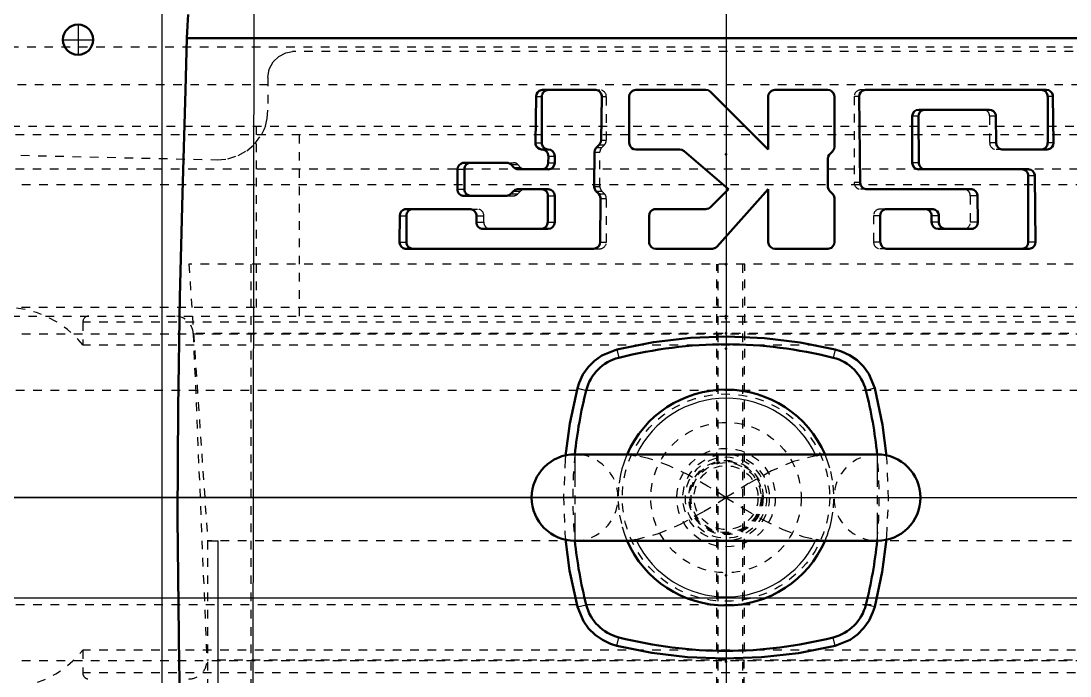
# Model space of a CAD drawing. Header units: millimetres. Extents: x 29178 to 37588, y 1365 to 7305.
# Drawn here: x 31021.9 to 31143.3, y 4327.8 to 4403.6 of the extents above; entities that cross this region are included whole.
import ezdxf

# ---------------------------------------------------------------- set-up
doc = ezdxf.new("R2010")
doc.units = ezdxf.units.MM
for name, pattern in [('CENTER', [7, 4, -1, 1, -1]), ('CENTER2', [28.575, 19.05, -3.175, 3.175, -3.175]), ('Dashed', [2, 1, -1])]:
    doc.linetypes.add(name, pattern=pattern)
for name, color, linetype, lineweight in [('2d ConnectionPoints', 7, 'Continuous', 50), ('AM_0', 7, 'Continuous', 50), ('AM_4', 3, 'Continuous', 25), ('AM_5', 3, 'Continuous', 25), ('AM_7', 7, 'CENTER', 25), ('AM_9', 6, 'Dashed', 25), ('CENTRO', 1, 'CENTER2', 15)]:
    doc.layers.add(name, color=color, linetype=linetype, lineweight=lineweight)

# ---------------------------------------------------------------- blocks, each defined once
blk = doc.blocks.new('estrutura')
blk.add_line((-36067.12, 28145.92), (-35567.12, 28145.92))
blk = doc.blocks.new('3_H_3024_sleeve_h_0_in_SKFSNL5246201224KH3024_4')
at = {"layer": 'AM_5'}
for p in [(45, -58.77), (5, -60)]:
    blk.add_line(p, (5, -58.77), dxfattribs=at)
at = {"layer": 'AM_9'}
for p, q in [((-27, 62.17), (-27, -62.17)), ((5, 60), (5, 17.5)), ((43.77, 2.09), (-27, 2.17)), ((-27, 1.92), (45, 1.92)), ((-27, -0.96), (45, -0.96)), ((43.77, -1.05), (-27, -1.08)), ((5, -17.5), (5, -60)), ((-27, -55), (45, -55)), ((-27, -62.17), (5, -60)), ((5, -60), (43.77, -60))]:
    blk.add_line(p, q, dxfattribs=at)
blk = doc.blocks.new('5_FRB_22_215_location_rng_2_0_in_SKFSNL5246201224KH3024_4')
at = {"layer": 'AM_9'}
for p, q in [((-43, -108.75), (-43, 108.75)), ((-21, -108.75), (-21, 108.75)), ((-21, -49.375), (-43, -49.375)), ((-43, -54.375), (-21, -54.375))]:
    blk.add_line(p, q, dxfattribs=at)
blk = doc.blocks.new('6_1224_KM_simple_0_in_SKFSNL5246201224KH3024_4')
at = {"layer": 'AM_9'}
for p, q in [((-18.9, 107.5), (-18.9, -107.5)), ((18.9, 107.5), (18.9, -107.5)), ((-12.4, 94.81), (-12.4, -94.81)), ((12.4, 94.81), (12.4, -94.81)), ((-22.01, 83.46), (-22.01, -83.46)), ((-20.3, 74.45), (-20.3, -74.45)), ((-17.66, 74.45), (-17.66, -74.45)), ((17.66, 74.45), (17.66, -74.45)), ((20.3, 74.45), (20.3, -74.45)), ((-18.99, 61.67), (-18.99, -61.67)), ((18.81, 60.09), (18.81, -60.09)), ((-18.99, -61.67), (18.81, -60.09)), ((-20.3, -74.45), (-17.66, -74.45)), ((17.66, -74.45), (20.3, -74.45))]:
    blk.add_line(p, q, dxfattribs=at)
for centre, radius, start, end in [((18.9, -62.19), 2.1, 0, 92.3859), ((-18.9, -63.76), 2.1, 92.3859, 180), ((-20.3, -73.75), 0.7, 180, 270), ((20.3, -73.75), 0.7, 270, 360), ((-10.5, -83.46), 11.51, 128.4834, 260.5004), ((10.5, -83.46), 11.51, 279.4996, 51.5166)]:
    blk.add_arc(centre, radius, start, end, dxfattribs=at)
blk = doc.blocks.new('7_M_10_ebolt_001_0_in_SKFSNL5246201224KH3024_4')
at = {"layer": 'AM_0'}
for p, q in [((-5, 17.5), (-5, -17.5)), ((5, -17.5), (5, 17.5))]:
    blk.add_line(p, q, dxfattribs=at)
for centre, radius, start, end in [((0, 17.5), 5, 360, 180), ((0, 0), 12.5, 113.5567, 246.4433), ((0, 0), 12.5, 293.5567, 66.4433), ((0, -17.5), 5, 180, 0)]:
    blk.add_arc(centre, radius, start, end, dxfattribs=at)
at = {"layer": 'AM_4'}
for start, end in [(115.7715, 244.2285), (295.7715, 64.2285)]:
    blk.add_arc((0, 0), 11.5, start, end, dxfattribs=at)
at = {"layer": 'AM_7'}
for p, q in [((0, -22.75), (0, 22.75)), ((-5.25, 17.5), (5.25, 17.5)), ((-5.25, -17.5), (5.25, -17.5))]:
    blk.add_line(p, q, dxfattribs=at)
at = {"layer": 'AM_9'}
for p, q in [((-5, 11.4), (-5, 11.46)), ((5, 11.46), (5, 11.4)), ((-5, -11.46), (-5, -11.4)), ((5, -11.4), (5, -11.46))]:
    blk.add_line(p, q, dxfattribs=at)
for points in [[(5, 11.46), (4.9, 11.5), (4.65, 11.6), (4.33, 11.73), (3.88, 11.88), (3.33, 12.05), (2.66, 12.21), (1.19, 12.44), (-0.44, 12.49), (-2.03, 12.33), (-3.39, 12.03), (-4.35, 11.72), (-4.87, 11.51), (-5, 11.46)], [(-4.85, 10.43), (-4.88, 10.61), (-4.94, 10.95), (-4.98, 11.21), (-5, 11.39), (-5, 11.4)], [(5, 11.4), (5, 11.4), (4.98, 11.24), (4.95, 10.99), (4.89, 10.67), (4.85, 10.43)], [(-4.85, 10.43), (-4.84, 10.39), (-4.17, 7.8), (-3.09, 5.28), (-1.62, 2.61), (-0.01, 0.02), (0, 0)], [(0, 0), (0.01, 0.02), (1.34, 2.14), (2.59, 4.31), (3.69, 6.58), (4.54, 8.99), (4.85, 10.43)], [(0, 0), (-0.01, -0.02), (-1.34, -2.14), (-2.59, -4.31), (-3.69, -6.58), (-4.54, -8.99), (-4.85, -10.43)], [(4.85, -10.43), (4.84, -10.39), (4.17, -7.8), (3.09, -5.28), (1.62, -2.61), (0.01, -0.02), (0, 0)], [(-5, -11.4), (-5, -11.4), (-4.98, -11.24), (-4.95, -10.99), (-4.89, -10.67), (-4.85, -10.43)], [(4.85, -10.43), (4.88, -10.61), (4.94, -10.95), (4.98, -11.21), (5, -11.39), (5, -11.4)], [(-5, -11.46), (-4.9, -11.5), (-4.65, -11.6), (-4.33, -11.73), (-3.88, -11.88), (-3.33, -12.05), (-2.66, -12.21), (-1.19, -12.44), (0.44, -12.49), (2.03, -12.33), (3.39, -12.03), (4.35, -11.72), (4.87, -11.51), (5, -11.46)]]:
    blk.add_lwpolyline(points, dxfattribs=at)
for radius in [12, 8.7, 5.7, 5, 4.7, 4.3, 4.05, 3.7]:
    blk.add_circle((0, 0), radius, dxfattribs=at)
for centre, radius, start, end in [((0, 17.5), 5, 180, 0), ((0, 0), 11.5, 114.9363, 115.7715), ((0, 0), 11.5, 64.2285, 65.0637), ((0, 0), 11.5, 244.2285, 245.0637), ((0, 0), 11.5, 294.9363, 295.7715), ((0, -17.5), 5, 0, 180)]:
    blk.add_arc(centre, radius, start, end, dxfattribs=at)
blk = doc.blocks.new('10_SNL_524_620_CAP_0_in_SKFSNL5246201224KH3024_4')
at = {"layer": 'AM_0'}
for p, q in [((-53.16, -62.42), (-53.16, 62.42)), ((-46.42, 37.83), (-41.06, 37.9)), ((-47.19, 16.15), (-47.19, 37.09)), ((-41.06, 37.23), (-46.42, 37.23)), ((-40.3, 37.18), (-40.3, 32.02)), ((-37.23, 35.74), (-29.57, 35.81)), ((-38, 35), (-38, 22.3)), ((-29.57, 34.99), (-37.23, 34.99)), ((-28.8, 35.09), (-28.8, 18.63)), ((-44.89, 30.48), (-44.89, 22.3)), ((-41.06, 31.27), (-44.13, 31.23)), ((-35.7, 28.35), (-35.7, 16.28)), ((-31.87, 29.14), (-34.93, 29.11)), ((-31.1, 28.4), (-31.1, 24.54)), ((-32.63, 24.64), (-31.87, 24.65)), ((-33.4, 18.59), (-33.4, 23.88)), ((-31.87, 23.79), (-32.63, 23.79)), ((-44.13, 22.26), (-38.76, 22.32)), ((-38.76, 21.55), (-44.13, 21.55)), ((-29.57, 17.86), (-32.63, 17.84)), ((-36.46, 15.51), (-46.42, 15.4)), ((-46.42, 12.55), (-40.61, 12.55)), ((-40.07, 12.33), (-39.75, 12.01)), ((-35.47, 12.01), (-35.16, 12.33)), ((-34.62, 12.55), (-29.57, 12.55)), ((-47.19, 5.66), (-47.19, 11.78)), ((-39.21, 11.78), (-36.02, 11.78)), ((-28.8, 11.78), (-28.8, 5.66)), ((-46.97, -1.78), (-40.3, 4.89)), ((-40.3, 4.89), (-46.42, 4.89)), ((-29.57, 4.89), (-35.7, 4.89)), ((-35.7, 4.89), (-29.06, -1.01)), ((-35.7, 0.29), (-40.11, -4.85)), ((-33.62, -1.78), (-35.7, 0.29)), ((-47.19, -10.43), (-47.19, -2.32)), ((-33.4, -8.13), (-33.4, -2.32)), ((-28.8, -1.58), (-28.8, -8.13)), ((-40.3, -5.35), (-40.3, -10.43)), ((-29.57, -8.9), (-32.63, -8.9)), ((-41.06, -11.2), (-46.42, -11.2)), ((-46.42, -14.39), (-41.38, -14.45)), ((-34.62, -14.53), (-29.57, -14.57)), ((-47.19, -21.23), (-47.19, -15.14)), ((-40.84, -14.68), (-40.52, -15)), ((-39.98, -15.23), (-36.02, -15.28)), ((-35.47, -15.06), (-35.16, -14.74)), ((-28.8, -15.34), (-28.8, -37.06)), ((-40.3, -21.31), (-40.3, -20.57)), ((-39.53, -19.83), (-38.76, -19.83)), ((-38.76, -20.57), (-39.53, -20.56)), ((-38, -24.04), (-38, -20.57)), ((-35.7, -24.06), (-35.7, -20.57)), ((-34.93, -19.83), (-31.87, -19.83)), ((-31.87, -20.64), (-34.93, -20.61)), ((-31.1, -28.16), (-31.1, -20.57)), ((-46.42, -21.32), (-41.06, -21.32)), ((-41.06, -22.06), (-46.42, -21.99)), ((-38.76, -30.32), (-38.76, -25.4)), ((-38.54, -24.88), (-38.22, -24.57)), ((-35.47, -24.6), (-35.16, -24.91)), ((-34.93, -25.44), (-34.93, -30.36)), ((-32.63, -28.89), (-31.87, -28.9)), ((-38, -30.28), (-35.7, -30.28)), ((-33.4, -37.02), (-33.4, -29.63)), ((-35.7, -31.09), (-38, -31.07)), ((-32.63, -36.99), (-29.57, -36.99)), ((-29.57, -37.78), (-32.63, -37.76))]:
    blk.add_line(p, q, dxfattribs=at)
for points in [[(-47.19, 37.09), (-47.19, 37.11), (-47.14, 37.35), (-47.01, 37.57), (-46.81, 37.73), (-46.57, 37.82), (-46.42, 37.83)], [(-41.06, 37.9), (-40.81, 37.86), (-40.58, 37.75), (-40.41, 37.56), (-40.31, 37.34), (-40.3, 37.18)], [(-38, 35), (-37.99, 35.09), (-37.92, 35.32), (-37.77, 35.53), (-37.56, 35.67), (-37.31, 35.74), (-37.23, 35.74)], [(-29.57, 35.81), (-29.32, 35.78), (-29.09, 35.66), (-28.92, 35.47), (-28.82, 35.25), (-28.8, 35.09)], [(-40.3, 32.02), (-40.3, 31.93), (-40.37, 31.69), (-40.52, 31.49), (-40.73, 31.34), (-40.98, 31.27), (-41.06, 31.27)], [(-44.89, 30.48), (-44.89, 30.49), (-44.85, 30.73), (-44.72, 30.95), (-44.53, 31.12), (-44.29, 31.21), (-44.13, 31.23)], [(-35.7, 28.35), (-35.69, 28.44), (-35.62, 28.68), (-35.47, 28.89), (-35.26, 29.03), (-35.01, 29.1), (-34.93, 29.11)], [(-31.87, 29.14), (-31.61, 29.1), (-31.39, 28.98), (-31.22, 28.79), (-31.12, 28.56), (-31.1, 28.4)], [(-33.4, 23.88), (-33.4, 23.97), (-33.32, 24.21), (-33.17, 24.42), (-32.96, 24.56), (-32.72, 24.64), (-32.63, 24.64)], [(-31.1, 25.41), (-31.11, 25.32), (-31.18, 25.08), (-31.33, 24.87), (-31.54, 24.72), (-31.79, 24.65), (-31.87, 24.65)], [(-38, 23.08), (-38, 23), (-38.07, 22.75), (-38.22, 22.55), (-38.43, 22.4), (-38.68, 22.33), (-38.76, 22.32)], [(-44.13, 22.26), (-44.38, 22.3), (-44.6, 22.42), (-44.77, 22.6), (-44.87, 22.84), (-44.89, 23)], [(-32.63, 17.84), (-32.89, 17.88), (-33.11, 18), (-33.28, 18.19), (-33.38, 18.42), (-33.4, 18.59)], [(-28.8, 18.63), (-28.81, 18.55), (-28.88, 18.3), (-29.03, 18.09), (-29.24, 17.94), (-29.49, 17.87), (-29.57, 17.86)], [(-4.81, 18.58), (-8.44, 18.11), (-12.66, 17.21)], [(12.66, 17.21), (8.58, 18.08), (4.82, 18.58)], [(-12.66, 17.21), (-14.32, 16.51), (-15.16, 15.9), (-15.89, 15.16), (-16.48, 14.3), (-16.92, 13.36), (-17.14, 12.65)], [(17.14, 12.65), (16.45, 14.36), (15.84, 15.22), (15.09, 15.96), (14.23, 16.56), (13.28, 17.01), (12.66, 17.21)], [(-46.42, 15.4), (-46.68, 15.43), (-46.9, 15.55), (-47.07, 15.74), (-47.17, 15.98), (-47.19, 16.15)], [(-35.7, 16.28), (-35.7, 16.2), (-35.77, 15.95), (-35.92, 15.74), (-36.13, 15.59), (-36.38, 15.52), (-36.46, 15.51)], [(-47.19, 11.78), (-47.15, 12.04), (-47.02, 12.26), (-46.83, 12.43), (-46.59, 12.53), (-46.42, 12.55)], [(-40.61, 12.55), (-40.36, 12.51), (-40.13, 12.38), (-40.07, 12.33)], [(-35.16, 12.33), (-34.95, 12.47), (-34.7, 12.54), (-34.62, 12.55)], [(-29.57, 12.55), (-29.32, 12.51), (-29.09, 12.38), (-28.92, 12.19), (-28.82, 11.95), (-28.8, 11.78)], [(-17.14, 12.65), (-17.96, 8.58), (-18.46, 4.45), (-18.64, 0.18), (-18.49, -4.1), (-17.99, -8.39), (-17.14, -12.65)], [(17.14, -12.65), (17.96, -8.58), (18.46, -4.45), (18.64, -0.18), (18.49, 4.1), (17.99, 8.39), (17.14, 12.65)], [(-39.21, 11.78), (-39.47, 11.83), (-39.69, 11.95), (-39.75, 12.01)], [(-35.47, 12.01), (-35.68, 11.86), (-35.93, 11.79), (-36.02, 11.78)], [(-46.42, 4.89), (-46.68, 4.93), (-46.9, 5.06), (-47.07, 5.25), (-47.17, 5.49), (-47.19, 5.66)], [(-28.8, 5.66), (-28.85, 5.4), (-28.97, 5.18), (-29.16, 5.01), (-29.4, 4.91), (-29.57, 4.89)], [(-29.06, -1.01), (-28.9, -1.21), (-28.82, -1.45), (-28.8, -1.58)], [(-47.19, -2.32), (-47.15, -2.07), (-47.02, -1.84), (-46.97, -1.78)], [(-33.62, -1.78), (-33.48, -1.99), (-33.41, -2.24), (-33.4, -2.32)], [(-40.3, -5.35), (-40.25, -5.1), (-40.11, -4.85)], [(-32.63, -8.9), (-32.89, -8.86), (-33.11, -8.73), (-33.28, -8.54), (-33.38, -8.31), (-33.4, -8.13)], [(-28.8, -8.13), (-28.85, -8.39), (-28.97, -8.61), (-29.17, -8.78), (-29.4, -8.88), (-29.57, -8.9)], [(-46.42, -11.2), (-46.68, -11.16), (-46.9, -11.03), (-47.07, -10.84), (-47.17, -10.61), (-47.19, -10.43)], [(-40.3, -10.43), (-40.34, -10.69), (-40.46, -10.91), (-40.66, -11.08), (-40.9, -11.18), (-41.06, -11.2)], [(-17.14, -12.65), (-16.45, -14.36), (-15.84, -15.22), (-15.09, -15.96), (-14.23, -16.56), (-13.28, -17.01), (-12.66, -17.21)], [(12.66, -17.21), (14.32, -16.51), (15.16, -15.9), (15.89, -15.16), (16.48, -14.3), (16.92, -13.36), (17.14, -12.65)], [(-47.19, -15.14), (-47.18, -15.05), (-47.11, -14.81), (-46.96, -14.6), (-46.75, -14.46), (-46.5, -14.39), (-46.42, -14.39)], [(-41.38, -14.45), (-41.13, -14.5), (-40.9, -14.63), (-40.84, -14.68)], [(-35.16, -14.74), (-34.95, -14.6), (-34.7, -14.53), (-34.62, -14.53)], [(-39.98, -15.23), (-40.23, -15.19), (-40.46, -15.06), (-40.52, -15)], [(-35.47, -15.06), (-35.68, -15.2), (-35.93, -15.27), (-36.02, -15.28)], [(-29.57, -14.57), (-29.32, -14.62), (-29.09, -14.74), (-28.92, -14.94), (-28.82, -15.17), (-28.8, -15.34)], [(-12.66, -17.21), (-8.58, -18.08), (-4.82, -18.58)], [(4.81, -18.58), (8.44, -18.11), (12.66, -17.21)], [(-40.3, -21.31), (-40.29, -21.22), (-40.22, -20.98), (-40.07, -20.77), (-39.86, -20.63), (-39.61, -20.57), (-39.53, -20.56)], [(-38.76, -20.57), (-38.51, -20.62), (-38.28, -20.74), (-38.11, -20.93), (-38.02, -21.17), (-38, -21.34)], [(-35.7, -21.36), (-35.69, -21.27), (-35.62, -21.03), (-35.47, -20.82), (-35.26, -20.68), (-35.01, -20.61), (-34.93, -20.61)], [(-31.87, -20.64), (-31.61, -20.69), (-31.39, -20.81), (-31.22, -21), (-31.12, -21.24), (-31.1, -21.4)], [(-46.42, -21.99), (-46.68, -21.94), (-46.9, -21.82), (-47.07, -21.63), (-47.17, -21.39), (-47.19, -21.23)], [(-40.3, -21.31), (-40.3, -21.34), (-40.35, -21.59), (-40.48, -21.8), (-40.68, -21.96), (-40.92, -22.05), (-41.06, -22.06)], [(-38, -24.04), (-38.02, -24.21), (-38.12, -24.44), (-38.22, -24.57)], [(-35.47, -24.6), (-35.62, -24.39), (-35.69, -24.15), (-35.7, -24.06)], [(-38.76, -25.4), (-38.74, -25.24), (-38.64, -25), (-38.54, -24.88)], [(-35.16, -24.91), (-35.01, -25.12), (-34.94, -25.36), (-34.93, -25.44)], [(-33.4, -29.63), (-33.4, -29.55), (-33.32, -29.31), (-33.17, -29.1), (-32.96, -28.96), (-32.72, -28.9), (-32.63, -28.89)], [(-31.1, -28.16), (-31.11, -28.25), (-31.18, -28.49), (-31.33, -28.69), (-31.54, -28.83), (-31.79, -28.9), (-31.87, -28.9)], [(-38, -31.07), (-38.25, -31.03), (-38.48, -30.9), (-38.65, -30.71), (-38.74, -30.48), (-38.76, -30.32)], [(-34.93, -30.36), (-34.94, -30.45), (-35.01, -30.68), (-35.16, -30.88), (-35.37, -31.03), (-35.62, -31.09), (-35.7, -31.09)], [(-32.63, -37.76), (-32.89, -37.71), (-33.11, -37.59), (-33.28, -37.41), (-33.38, -37.18), (-33.4, -37.02)], [(-28.8, -37.06), (-28.81, -37.14), (-28.88, -37.38), (-29.03, -37.58), (-29.24, -37.72), (-29.49, -37.78), (-29.57, -37.78)], [(-55.93, -62.25), (-55.31, -62.28), (-54.6, -62.34), (-53.16, -62.42)], [(-53.16, -62.42), (-47.17, -62.57), (-35.18, -62.9), (-23.19, -63.21), (-10.4, -63.43), (2.4, -63.49), (19.33, -63.28), (36.25, -62.86), (53.16, -62.42)]]:
    blk.add_lwpolyline(points, dxfattribs=at)
blk.add_circle((-53, -75), 1.75, dxfattribs=at)
for centre, radius, start, end in [((0, -32.5), 50.24, 95.7117, 104.2903), ((0, -32.5), 50.24, 75.7097, 84.2883), ((-11.11, 11.11), 5.24, 104.2903, 165.7097), ((11.11, 11.11), 5.24, 14.2903, 75.7097), ((32.5, 0), 50.24, 165.7097, 194.2903), ((-32.5, 0), 50.24, 345.7097, 14.2903), ((-11.11, -11.11), 5.24, 194.2903, 255.7097), ((11.11, -11.11), 5.24, 284.2903, 345.7097), ((0, 32.5), 50.24, 255.7097, 264.2883), ((0, 32.5), 50.24, 275.7117, 284.2903)]:
    blk.add_arc(centre, radius, start, end, dxfattribs=at)
for centre, major_axis, start_param, end_param in [((-46.42, 36.48), (0.766, 0), 1.570796, 3.141593), ((-41.06, 36.48), (0.766, 0), 6.283185, 7.853982), ((-37.23, 34.24), (0.766, 0), 1.570796, 3.141593), ((-29.57, 34.24), (0.766, 0), 0, 1.570796), ((-31.87, 24.54), (0.766, 0), 4.712389, 6.283185), ((-32.63, 23.05), (0.766, 0), 1.570796, 3.141593), ((-44.13, 22.3), (0.766, 0), 3.141593, 4.712389), ((-38.76, 22.3), (0.766, 0), 4.712389, 6.283185), ((-46.42, -20.57), (-0.766, 0), 6.283185, 7.853982), ((-41.06, -20.57), (-0.766, 0), 1.570796, 3.141593), ((-39.53, -20.57), (-0.766, 0), 4.712389, 6.283185), ((-38.76, -20.57), (-0.766, 0), 3.141593, 4.712389), ((-34.93, -20.57), (-0.766, 0), 4.712389, 6.283185), ((-31.87, -20.57), (-0.766, 0), 3.141593, 4.712389), ((-38, -29.53), (-0.766, 0), 6.283185, 7.853982), ((-35.7, -29.53), (-0.766, 0), 1.570796, 3.141593), ((-32.63, -36.25), (-0.766, 0), 6.283185, 7.853982), ((-29.57, -36.25), (-0.766, 0), 1.570796, 3.141593)]:
    blk.add_ellipse(centre, major_axis=major_axis, ratio=0.97437, start_param=start_param, end_param=end_param, dxfattribs=at)
at = {"layer": 'AM_4'}
for p, q in [((-46.42, 37.83), (-46.42, 37.23)), ((-41.06, 37.9), (-41.06, 37.23)), ((-37.23, 35.74), (-37.23, 34.99)), ((-29.57, 35.81), (-29.57, 34.99)), ((-32.63, 24.64), (-32.63, 23.79)), ((-31.87, 24.65), (-31.87, 23.79)), ((-44.13, 22.26), (-44.13, 21.55)), ((-38.76, 22.32), (-38.76, 21.55)), ((-12.66, 17.21), (-12.4, 16.19)), ((12.66, 17.21), (12.4, 16.19)), ((-17.14, 12.65), (-16.19, 12.4)), ((17.14, 12.65), (16.19, 12.4)), ((-17.14, -12.65), (-16.19, -12.4)), ((17.14, -12.65), (16.19, -12.4)), ((-12.66, -17.21), (-12.4, -16.19)), ((12.66, -17.21), (12.4, -16.19)), ((-39.53, -20.56), (-39.53, -19.83)), ((-38.76, -20.57), (-38.76, -19.83)), ((-34.93, -20.61), (-34.93, -19.83)), ((-31.87, -20.64), (-31.87, -19.83)), ((-46.42, -21.99), (-46.42, -21.32)), ((-41.06, -22.06), (-41.06, -21.32)), ((-38, -31.07), (-38, -30.28)), ((-35.7, -31.09), (-35.7, -30.28)), ((-32.63, -37.76), (-32.63, -36.99)), ((-29.57, -37.78), (-29.57, -36.99)), ((56.71, -65.25), (-56.71, -65.25))]:
    blk.add_line(p, q, dxfattribs=at)
at = {"layer": 'AM_7'}
for p, q in [((-53, -76.84), (-53, -73.16)), ((-54.84, -75), (-51.16, -75))]:
    blk.add_line(p, q, dxfattribs=at)
at = {"layer": 'AM_9'}
for p, q in [((-42, 108.75), (-42, -108.75)), ((-38, 108.75), (-38, -108.75)), ((-36.21, 107.5), (-36.21, -107.5)), ((-47.76, 101), (-47.76, -101)), ((-52.12, 100.1), (-52.12, -100.1)), ((-40.3, 32.02), (-40.3, 31.26)), ((-44.13, 31.23), (-44.13, 30.51)), ((-44.13, 30.51), (-41.06, 30.51)), ((-41.06, 31.27), (-41.06, 30.51)), ((-34.93, 29.11), (-34.93, 28.27)), ((-34.93, 28.27), (-31.87, 28.27)), ((-31.87, 29.14), (-31.87, 28.27)), ((-33.4, 18.59), (-33.4, 17.82)), ((-28.8, 18.63), (-28.8, 17.82)), ((-32.63, 17.84), (-32.63, 17.08)), ((-32.63, 17.08), (-29.57, 17.08)), ((-29.57, 17.86), (-29.57, 17.08)), ((-47.19, 16.15), (-47.19, 15.58)), ((-35.7, 16.28), (-35.7, 15.58)), ((-46.42, 15.4), (-46.42, 14.84)), ((-46.42, 14.84), (-36.46, 14.84)), ((-36.46, 15.51), (-36.46, 14.84)), ((-41.38, -13.85), (-46.42, -13.85)), ((-46.42, -14.39), (-46.42, -13.85)), ((-41.38, -14.45), (-41.38, -13.85)), ((-40.52, -14.38), (-40.84, -14.07)), ((-40.84, -14.68), (-40.84, -14.07)), ((-40.52, -15), (-40.52, -14.38)), ((-35.16, -14.07), (-35.47, -14.38)), ((-35.47, -15.06), (-35.47, -14.38)), ((-35.16, -14.74), (-35.16, -14.07)), ((-29.57, -13.85), (-34.62, -13.85)), ((-34.62, -14.53), (-34.62, -13.85)), ((-29.57, -14.57), (-29.57, -13.85)), ((-47.19, -15.14), (-47.19, -14.6)), ((-36.02, -14.6), (-39.98, -14.6)), ((-39.98, -15.23), (-39.98, -14.6)), ((-36.02, -15.28), (-36.02, -14.6)), ((-28.8, -15.34), (-28.8, -14.6)), ((-38.22, -23.78), (-38.54, -24.09)), ((-38.54, -24.88), (-38.54, -24.09)), ((-38.22, -24.57), (-38.22, -23.78)), ((-35.16, -24.09), (-35.47, -23.78)), ((-35.47, -24.6), (-35.47, -23.78)), ((-35.16, -24.91), (-35.16, -24.09)), ((-38.76, -25.4), (-38.76, -24.61)), ((-34.93, -25.44), (-34.93, -24.61)), ((-33.4, -29.63), (-33.4, -28.78)), ((-31.87, -28.04), (-32.63, -28.04)), ((-32.63, -28.89), (-32.63, -28.04)), ((-31.87, -28.9), (-31.87, -28.04))]:
    blk.add_line(p, q, dxfattribs=at)
for points in [[(4.82, 18.58), (4.42, 18.62), (0.13, 18.81), (-4.19, 18.64), (-4.81, 18.58)], [(-4.82, -18.58), (-4.42, -18.62), (-0.13, -18.81), (4.19, -18.64), (4.81, -18.58)]]:
    blk.add_lwpolyline(points, dxfattribs=at)
blk.add_circle((0, 0), 4.19, dxfattribs=at)
for centre, start, end in [((0, -32.5), 84.2883, 95.7117), ((0, 32.5), 264.2883, 275.7117)]:
    blk.add_arc(centre, 50.24, start, end, dxfattribs=at)
for centre, major_axis, start_param, end_param in [((-44.13, 29.77), (0.766, 0), 1.570796, 3.141593), ((-41.06, 31.26), (0.766, 0), 4.712389, 6.283185), ((-34.93, 27.53), (0.766, 0), 1.570796, 3.141593), ((-31.87, 27.53), (0.766, 0), 0, 1.570796), ((-32.63, 17.82), (0.766, 0), 3.141593, 4.712389), ((-29.57, 17.82), (0.766, 0), 4.712389, 6.283185), ((-46.42, 15.58), (0.766, 0), 3.141593, 4.712389), ((-36.46, 15.58), (0.766, 0), 4.712389, 6.283185), ((-46.42, -14.6), (-0.766, 0), 4.712389, 6.283185), ((-41.38, -14.6), (-0.766, 0), 3.926991, 4.712389), ((-39.98, -13.85), (-0.766, 0), 0.785398, 1.570796), ((-36.02, -13.85), (-0.766, 0), 1.570796, 2.356194), ((-34.62, -14.6), (-0.766, 0), 4.712389, 5.497787), ((-29.57, -14.6), (-0.766, 0), 3.141593, 4.712389), ((-38, -24.61), (-0.766, 0), 5.497787, 6.283185), ((-38.76, -23.25), (-0.766, 0), 2.356194, 3.141593), ((-34.93, -23.25), (-0.766, 0), 0, 0.785398), ((-35.7, -24.61), (-0.766, 0), 3.141593, 3.926991), ((-31.87, -27.29), (-0.766, 0), 1.570796, 3.141593), ((-32.63, -28.78), (-0.766, 0), 4.712389, 6.283185)]:
    blk.add_ellipse(centre, major_axis=major_axis, ratio=0.97437, start_param=start_param, end_param=end_param, dxfattribs=at)
blk = doc.blocks.new('11_SNL_524_620_BASE_0_in_SKFSNL5246201224KH3024_4')
at = {"layer": 'AM_7'}
blk.add_line((-123.75, 0), (123.75, 0), dxfattribs=at)
at = {"layer": 'AM_9'}
for p, q in [((-51.62, 50.19), (-51.62, -50.19)), ((-48.62, -53.02), (-44.84, -53.02)), ((-39.8, -89.63), (-39.1, -58.89))]:
    blk.add_line(p, q, dxfattribs=at)
for points in [[(-48.62, -53.02), (-49.57, -52.87), (-50.42, -52.43), (-51.07, -51.76), (-51.47, -50.96), (-51.62, -50.19)], [(-43, -53.32), (-43.89, -53.1), (-44.84, -53.02)], [(-43, -53.32), (-42.99, -53.32), (-42.91, -53.35), (-42.76, -53.41), (-42.55, -53.5), (-42.32, -53.6), (-42.09, -53.72), (-42, -53.77)], [(-39.1, -58.89), (-39.2, -57.68), (-39.59, -56.45), (-40.15, -55.45), (-40.95, -54.54), (-42, -53.77)]]:
    blk.add_lwpolyline(points, dxfattribs=at)

msp = doc.modelspace()

# ---------------------------------------------------------------- linework, layer by layer
at = {"color": 7}
msp.add_line((31048.52, 4118.42), (31049.03, 4487.42), dxfattribs=at)
for p, q in [((31103.52, 4460.92), (31103.52, 4235.92)), ((31103.52, 4348.42), (30855.77, 4348.42)), ((30873.52, 4348.42), (31333.52, 4348.42))]:
    msp.add_line(p, q)
at = {"layer": '2d ConnectionPoints'}
for p in [(31103.52, 4388.17), (31103.52, 4388.17), (31103.52, 4375.42), (31103.52, 4375.42), (31103.52, 4369.42), (31103.52, 4369.42), (31103.52, 4369.42), (31103.52, 4369.17), (31103.52, 4369.17), (31103.52, 4369.17), (31103.52, 4367.42), (31103.52, 4367.42), (31103.52, 4367.42), (31103.52, 4367.42), (31103.52, 4365.67), (31103.52, 4348.42), (31103.52, 4348.42), (31103.52, 4348.42), (31103.52, 4348.42), (31103.52, 4348.42), (31103.52, 4348.42), (31103.52, 4348.42), (31103.52, 4348.42), (31103.52, 4348.42), (31103.52, 4348.42), (31103.52, 4348.42), (31103.52, 4339.42), (31103.52, 4329.42)]:
    msp.add_point(p, dxfattribs=at)
at = {"layer": 'CENTRO'}
msp.add_line((31103.52, 2945.29), (31103.52, 4980.86), dxfattribs=at)

# ---------------------------------------------------------------- block references
at = {"rotation": 270}
for name in ['11_SNL_524_620_BASE_0_in_SKFSNL5246201224KH3024_4', '10_SNL_524_620_CAP_0_in_SKFSNL5246201224KH3024_4', '5_FRB_22_215_location_rng_2_0_in_SKFSNL5246201224KH3024_4', '3_H_3024_sleeve_h_0_in_SKFSNL5246201224KH3024_4', '6_1224_KM_simple_0_in_SKFSNL5246201224KH3024_4', '7_M_10_ebolt_001_0_in_SKFSNL5246201224KH3024_4']:
    msp.add_blockref(name, (31103.52, 4348.42), dxfattribs=at)
msp.add_blockref('estrutura', (66920.64, -23809.1))

doc.saveas('drawing.dxf')
